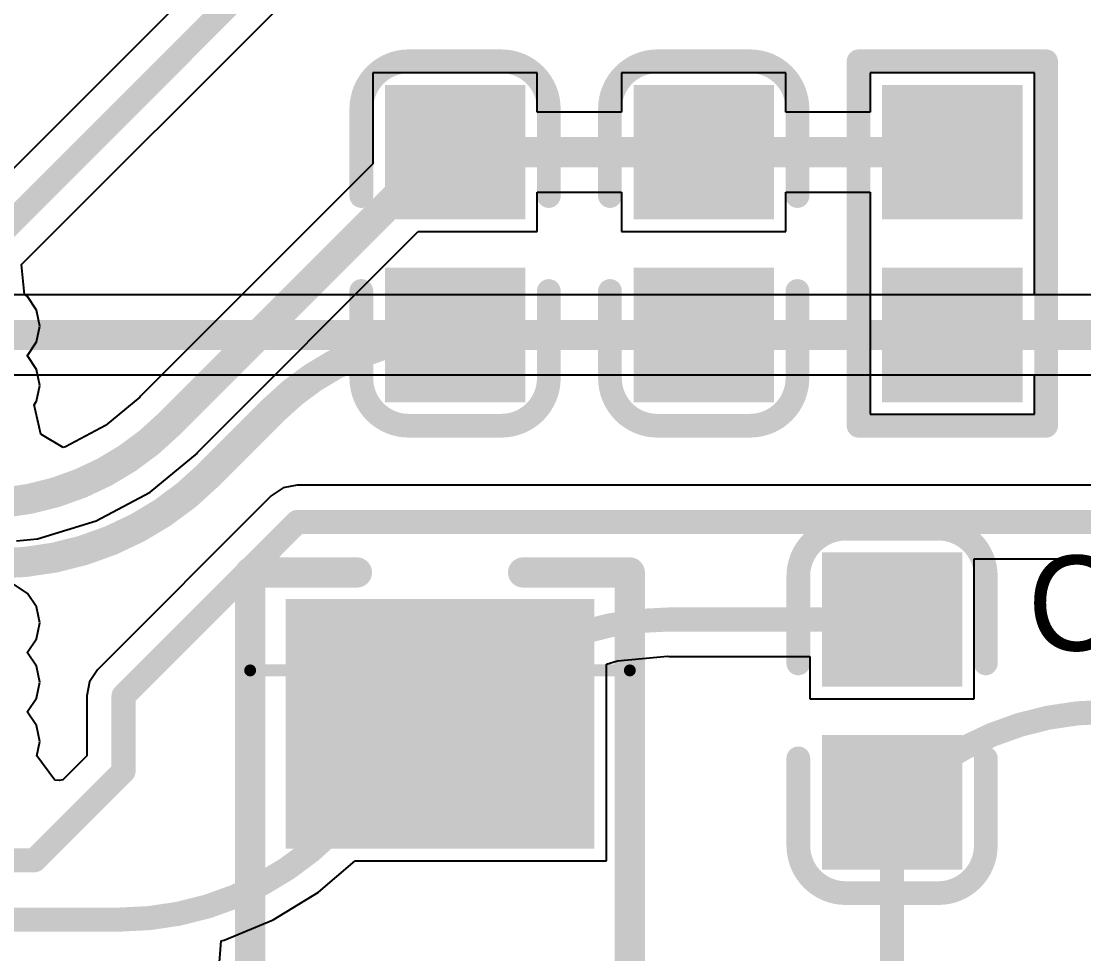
# Model space of a CAD drawing. Extents: x 32 to 132, y 19 to 123.
# Drawn here: x 92.36 to 101.31, y 86.22 to 94.07 of the extents above; entities that cross this region are included whole.
import ezdxf

# ---------------------------------------------------------------- set-up
doc = ezdxf.new("R2010")
doc.units = 0
doc.layers.get('0').update_dxf_attribs({"linetype": 'CONTINUOUS'})
for name, color, linetype in [('BOTTOMLAYER', 5, 'CONTINUOUS'), ('MECHANICAL13', 56, 'CONTINUOUS'), ('TOPLAYER', 1, 'CONTINUOUS'), ('TOPOVERLAY', 2, 'CONTINUOUS'), ('TOPPASTE', 8, 'CONTINUOUS'), ('TOPSOLDER', 216, 'CONTINUOUS')]:
    doc.layers.add(name, color=color, linetype=linetype)

# ---------------------------------------------------------------- blocks, each defined once
blk = doc.blocks.new('0603_C_38')
at = {"layer": 'TOPLAYER'}
for points in [[(-1.23500134, -0.48999902), (-0.30500066, -0.48999902), (-1.23500134, 0.48999902), (-0.30500066, 0.48999902)], [(0.30500066, -0.48999902), (1.23500134, -0.48999902), (0.30500066, 0.48999902), (1.23500134, 0.48999902)]]:
    blk.add_solid(points, dxfattribs=at)
at = {"layer": 'TOPOVERLAY', "const_width": 0.1999996}
for points in [[(-1.5349982, 0.38999922, -0.4142135623723442), (-1.134999, 0.7900035)], [(1.13500154, 0.79000096, -0.4142126324381236), (1.53500074, 0.38999922)], [(-1.134999, -0.79000096, -0.414213562372877), (-1.5349982, -0.38999668)], [(1.53500328, -0.39000176, -0.4142126324386564), (1.13500408, -0.7900035)]]:
    blk.add_lwpolyline(points, format="xyb", dxfattribs=at)
at = {"layer": 'TOPOVERLAY', "const_width": 0.0999998}
for points in [[(-1.1849989, 0.7900035, 1), (-1.0849991, 0.7900035, 1)], [(-1.1849989, 0.79000096, 1), (-1.0849991, 0.79000096, 1)], [(-0.4499991, 0.79000096, 1), (-0.3499993, 0.79000096, 1)], [(0.35000184, 0.79000096, 1), (0.45000164, 0.79000096, 1)], [(1.08500164, 0.79000096, 1), (1.18500144, 0.79000096, 1)], [(1.08500164, 0.79000096, 1), (1.18500144, 0.79000096, 1)], [(-1.5849981, 0.38999922, 1), (-1.4849983, 0.38999922, 1)], [(-1.5849981, 0.38999922, 1), (-1.4849983, 0.38999922, 1)], [(1.48500084, 0.38999922, 1), (1.58500064, 0.38999922, 1)], [(1.48500084, 0.38999922, 1), (1.58500064, 0.38999922, 1)], [(-1.5849981, -0.38999668, 1), (-1.4849983, -0.38999668, 1)], [(-1.5849981, -0.38999922, 1), (-1.4849983, -0.38999922, 1)], [(1.48500084, -0.38999922, 1), (1.58500064, -0.38999922, 1)], [(1.48500338, -0.39000176, 1), (1.58500318, -0.39000176, 1)], [(-1.1849989, -0.79000096, 1), (-1.0849991, -0.79000096, 1)], [(-1.1849989, -0.79000096, 1), (-1.0849991, -0.79000096, 1)], [(-0.4499991, -0.79000096, 1), (-0.3499993, -0.79000096, 1)], [(0.35000438, -0.7900035, 1), (0.45000418, -0.7900035, 1)], [(1.08500418, -0.7900035, 1), (1.18500398, -0.7900035, 1)], [(1.08500418, -0.7900035, 1), (1.18500398, -0.7900035, 1)]]:
    blk.add_lwpolyline(points, format="xyb", close=True, dxfattribs=at)
at = {"layer": 'TOPOVERLAY', "const_width": 0.1999996}
for points in [[(-1.134999, 0.79000096), (-0.3999992, 0.79000096)], [(0.40000174, 0.79000096), (1.13500154, 0.79000096)], [(-1.5349982, 0.38999922), (-1.5349982, -0.38999922)], [(1.53500074, 0.38999922), (1.53500074, -0.38999922)], [(-1.134999, -0.79000096), (-0.3999992, -0.79000096)], [(0.40000428, -0.7900035), (1.13500408, -0.7900035)]]:
    blk.add_lwpolyline(points, dxfattribs=at)
at = {"layer": 'TOPPASTE'}
for points in [[(-1.23500134, -0.48999902), (-0.30500066, -0.48999902), (-1.23500134, 0.48999902), (-0.30500066, 0.48999902)], [(0.30500066, -0.48999902), (1.23500134, -0.48999902), (0.30500066, 0.48999902), (1.23500134, 0.48999902)]]:
    blk.add_solid(points, dxfattribs=at)
at = {"layer": 'TOPSOLDER'}
for points in [[(-1.33660134, -0.59159902), (-0.20340066, -0.59159902), (-1.33660134, 0.59159902), (-0.20340066, 0.59159902)], [(0.20340066, -0.59159902), (1.33660134, -0.59159902), (0.20340066, 0.59159902), (1.33660134, 0.59159902)]]:
    blk.add_solid(points, dxfattribs=at)
blk = doc.blocks.new('0603_C_41')
at = {"layer": 'TOPLAYER'}
for points in [[(-1.23500134, -0.48999902), (-0.30500066, -0.48999902), (-1.23500134, 0.48999902), (-0.30500066, 0.48999902)], [(0.30500066, -0.48999902), (1.23500134, -0.48999902), (0.30500066, 0.48999902), (1.23500134, 0.48999902)]]:
    blk.add_solid(points, dxfattribs=at)
at = {"layer": 'TOPOVERLAY', "const_width": 0.1999996}
for points in [[(-1.5349982, 0.39000176, -0.4142126324381236), (-1.134999, 0.7900035)], [(1.13500154, 0.79000096, -0.4142126324381236), (1.53500074, 0.38999922)], [(-1.134999, -0.79000096, -0.4142126324386564), (-1.5349982, -0.38999922)], [(1.53500328, -0.39000176, -0.4142126324386564), (1.13500408, -0.7900035)]]:
    blk.add_lwpolyline(points, format="xyb", dxfattribs=at)
at = {"layer": 'TOPOVERLAY', "const_width": 0.0999998}
for points in [[(-1.1849989, 0.7900035, 1), (-1.0849991, 0.7900035, 1)], [(-1.1849989, 0.79000096, 1), (-1.0849991, 0.79000096, 1)], [(-0.4499991, 0.79000096, 1), (-0.3499993, 0.79000096, 1)], [(0.35000184, 0.79000096, 1), (0.45000164, 0.79000096, 1)], [(1.08500164, 0.79000096, 1), (1.18500144, 0.79000096, 1)], [(1.08500164, 0.79000096, 1), (1.18500144, 0.79000096, 1)], [(-1.5849981, 0.39000176, 1), (-1.4849983, 0.39000176, 1)], [(-1.5849981, 0.38999922, 1), (-1.4849983, 0.38999922, 1)], [(1.48500084, 0.38999922, 1), (1.58500064, 0.38999922, 1)], [(1.48500084, 0.38999922, 1), (1.58500064, 0.38999922, 1)], [(-1.5849981, -0.38999922, 1), (-1.4849983, -0.38999922, 1)], [(-1.5849981, -0.38999922, 1), (-1.4849983, -0.38999922, 1)], [(1.48500084, -0.38999922, 1), (1.58500064, -0.38999922, 1)], [(1.48500338, -0.39000176, 1), (1.58500318, -0.39000176, 1)], [(-1.1849989, -0.79000096, 1), (-1.0849991, -0.79000096, 1)], [(-1.1849989, -0.79000096, 1), (-1.0849991, -0.79000096, 1)], [(-0.4499991, -0.79000096, 1), (-0.3499993, -0.79000096, 1)], [(0.35000438, -0.7900035, 1), (0.45000418, -0.7900035, 1)], [(1.08500418, -0.7900035, 1), (1.18500398, -0.7900035, 1)], [(1.08500418, -0.7900035, 1), (1.18500398, -0.7900035, 1)]]:
    blk.add_lwpolyline(points, format="xyb", close=True, dxfattribs=at)
at = {"layer": 'TOPOVERLAY', "const_width": 0.1999996}
for points in [[(-1.134999, 0.79000096), (-0.3999992, 0.79000096)], [(0.40000174, 0.79000096), (1.13500154, 0.79000096)], [(-1.5349982, 0.38999922), (-1.5349982, -0.38999922)], [(1.53500074, 0.38999922), (1.53500074, -0.38999922)], [(-1.134999, -0.79000096), (-0.3999992, -0.79000096)], [(0.40000428, -0.7900035), (1.13500408, -0.7900035)]]:
    blk.add_lwpolyline(points, dxfattribs=at)
at = {"layer": 'TOPPASTE'}
for points in [[(-1.23500134, -0.48999902), (-0.30500066, -0.48999902), (-1.23500134, 0.48999902), (-0.30500066, 0.48999902)], [(0.30500066, -0.48999902), (1.23500134, -0.48999902), (0.30500066, 0.48999902), (1.23500134, 0.48999902)]]:
    blk.add_solid(points, dxfattribs=at)
at = {"layer": 'TOPSOLDER'}
for points in [[(-1.33660134, -0.59159902), (-0.20340066, -0.59159902), (-1.33660134, 0.59159902), (-0.20340066, 0.59159902)], [(0.20340066, -0.59159902), (1.33660134, -0.59159902), (0.20340066, 0.59159902), (1.33660134, 0.59159902)]]:
    blk.add_solid(points, dxfattribs=at)
blk = doc.blocks.new('0603_C_42')
at = {"layer": 'TOPLAYER'}
for points in [[(-1.23500134, -0.48999902), (-0.30500066, -0.48999902), (-1.23500134, 0.48999902), (-0.30500066, 0.48999902)], [(0.30500066, -0.48999902), (1.23500134, -0.48999902), (0.30500066, 0.48999902), (1.23500134, 0.48999902)]]:
    blk.add_solid(points, dxfattribs=at)
at = {"layer": 'TOPOVERLAY', "const_width": 0.1999996}
for points in [[(-1.5349982, 0.39000176, -0.4142126324381236), (-1.134999, 0.7900035)], [(1.13500154, 0.79000096, -0.4142126324381236), (1.53500074, 0.38999922)], [(-1.134999, -0.79000096, -0.4142126324386564), (-1.5349982, -0.38999922)], [(1.53500328, -0.39000176, -0.4142126324386564), (1.13500408, -0.7900035)]]:
    blk.add_lwpolyline(points, format="xyb", dxfattribs=at)
at = {"layer": 'TOPOVERLAY', "const_width": 0.0999998}
for points in [[(-1.1849989, 0.7900035, 1), (-1.0849991, 0.7900035, 1)], [(-1.1849989, 0.79000096, 1), (-1.0849991, 0.79000096, 1)], [(-0.4499991, 0.79000096, 1), (-0.3499993, 0.79000096, 1)], [(0.35000184, 0.79000096, 1), (0.45000164, 0.79000096, 1)], [(1.08500164, 0.79000096, 1), (1.18500144, 0.79000096, 1)], [(1.08500164, 0.79000096, 1), (1.18500144, 0.79000096, 1)], [(-1.5849981, 0.39000176, 1), (-1.4849983, 0.39000176, 1)], [(-1.5849981, 0.38999922, 1), (-1.4849983, 0.38999922, 1)], [(1.48500084, 0.38999922, 1), (1.58500064, 0.38999922, 1)], [(1.48500084, 0.38999922, 1), (1.58500064, 0.38999922, 1)], [(-1.5849981, -0.38999922, 1), (-1.4849983, -0.38999922, 1)], [(-1.5849981, -0.38999922, 1), (-1.4849983, -0.38999922, 1)], [(1.48500084, -0.38999922, 1), (1.58500064, -0.38999922, 1)], [(1.48500338, -0.39000176, 1), (1.58500318, -0.39000176, 1)], [(-1.1849989, -0.79000096, 1), (-1.0849991, -0.79000096, 1)], [(-1.1849989, -0.79000096, 1), (-1.0849991, -0.79000096, 1)], [(-0.4499991, -0.79000096, 1), (-0.3499993, -0.79000096, 1)], [(0.35000438, -0.7900035, 1), (0.45000418, -0.7900035, 1)], [(1.08500418, -0.7900035, 1), (1.18500398, -0.7900035, 1)], [(1.08500418, -0.7900035, 1), (1.18500398, -0.7900035, 1)]]:
    blk.add_lwpolyline(points, format="xyb", close=True, dxfattribs=at)
at = {"layer": 'TOPOVERLAY', "const_width": 0.1999996}
for points in [[(-1.134999, 0.79000096), (-0.3999992, 0.79000096)], [(0.40000174, 0.79000096), (1.13500154, 0.79000096)], [(-1.5349982, 0.38999922), (-1.5349982, -0.38999922)], [(1.53500074, 0.38999922), (1.53500074, -0.38999922)], [(-1.134999, -0.79000096), (-0.3999992, -0.79000096)], [(0.40000428, -0.7900035), (1.13500408, -0.7900035)]]:
    blk.add_lwpolyline(points, dxfattribs=at)
at = {"layer": 'TOPPASTE'}
for points in [[(-1.23500134, -0.48999902), (-0.30500066, -0.48999902), (-1.23500134, 0.48999902), (-0.30500066, 0.48999902)], [(0.30500066, -0.48999902), (1.23500134, -0.48999902), (0.30500066, 0.48999902), (1.23500134, 0.48999902)]]:
    blk.add_solid(points, dxfattribs=at)
at = {"layer": 'TOPSOLDER'}
for points in [[(-1.33660134, -0.59159902), (-0.20340066, -0.59159902), (-1.33660134, 0.59159902), (-0.20340066, 0.59159902)], [(0.20340066, -0.59159902), (1.33660134, -0.59159902), (0.20340066, 0.59159902), (1.33660134, 0.59159902)]]:
    blk.add_solid(points, dxfattribs=at)
blk = doc.blocks.new('0603_L_68')
at = {"layer": 'TOPLAYER'}
for points in [[(-1.2349988, -0.48999902), (-0.30499812, -0.48999902), (-1.2349988, 0.48999902), (-0.30499812, 0.48999902)], [(0.3050032, -0.48999902), (1.23500388, -0.48999902), (0.3050032, 0.48999902), (1.23500388, 0.48999902)]]:
    blk.add_solid(points, dxfattribs=at)
at = {"layer": 'TOPOVERLAY', "const_width": 0.1999996}
for points in [[(-1.5349982, 0.79000096), (-1.5349982, -0.79000096)], [(-1.5349982, 0.79000096), (1.53500074, 0.79000096)], [(1.53500074, 0.79000096), (1.53500074, -0.79000096)], [(-1.5349982, -0.79000096), (1.53500074, -0.79000096)]]:
    blk.add_lwpolyline(points, dxfattribs=at)
at = {"layer": 'TOPOVERLAY', "const_width": 0.0999998}
for points in [[(-1.5849981, 0.79000096, 1), (-1.4849983, 0.79000096, 1)], [(-1.5849981, 0.79000096, 1), (-1.4849983, 0.79000096, 1)], [(1.48500084, 0.79000096, 1), (1.58500064, 0.79000096, 1)], [(1.48500084, 0.79000096, 1), (1.58500064, 0.79000096, 1)], [(-1.5849981, -0.79000096, 1), (-1.4849983, -0.79000096, 1)], [(-1.5849981, -0.79000096, 1), (-1.4849983, -0.79000096, 1)], [(1.48500084, -0.79000096, 1), (1.58500064, -0.79000096, 1)], [(1.48500084, -0.79000096, 1), (1.58500064, -0.79000096, 1)]]:
    blk.add_lwpolyline(points, format="xyb", close=True, dxfattribs=at)
at = {"layer": 'TOPPASTE'}
for points in [[(-1.2349988, -0.48999902), (-0.30499812, -0.48999902), (-1.2349988, 0.48999902), (-0.30499812, 0.48999902)], [(0.3050032, -0.48999902), (1.23500388, -0.48999902), (0.3050032, 0.48999902), (1.23500388, 0.48999902)]]:
    blk.add_solid(points, dxfattribs=at)
at = {"layer": 'TOPSOLDER'}
for points in [[(-1.3365988, -0.59159902), (-0.20339812, -0.59159902), (-1.3365988, 0.59159902), (-0.20339812, 0.59159902)], [(0.2034032, -0.59159902), (1.33660388, -0.59159902), (0.2034032, 0.59159902), (1.33660388, 0.59159902)]]:
    blk.add_solid(points, dxfattribs=at)
blk = doc.blocks.new('SMD_5032_2P_162')
at = {"layer": 'MECHANICAL13', "const_width": 0.0999998}
for points in [[(-2.50000008, 1.60000188), (2.50000008, 1.60000188)], [(-2.50000008, 1.60000188), (-2.50000008, -1.5999968)], [(2.50000008, 1.60000188), (2.50000008, -1.5999968)], [(-2.50000008, -1.5999968), (2.50000008, -1.5999968)]]:
    blk.add_lwpolyline(points, dxfattribs=at)
at = {"layer": 'MECHANICAL13', "const_width": 0.0499999}
for points in [[(-2.52499876, 1.60000188, 1), (-2.4750014, 1.60000188, 1)], [(-2.52499876, 1.60000188, 1), (-2.4750014, 1.60000188, 1)], [(2.4750014, 1.60000188, 1), (2.52499876, 1.60000188, 1)], [(2.4750014, 1.60000188, 1), (2.52499876, 1.60000188, 1)], [(-2.52499876, -1.5999968, 1), (-2.4750014, -1.5999968, 1)], [(-2.52499876, -1.5999968, 1), (-2.4750014, -1.5999968, 1)], [(2.4750014, -1.5999968, 1), (2.52499876, -1.5999968, 1)], [(2.4750014, -1.5999968, 1), (2.52499876, -1.5999968, 1)]]:
    blk.add_lwpolyline(points, format="xyb", close=True, dxfattribs=at)
at = {"layer": 'TOPLAYER'}
for points in [[(-1.10000288, -1.1999976), (-1.10000288, 1.20000268), (-2.99999908, -1.1999976), (-2.99999908, 1.20000268)], [(2.99999908, -1.1999976), (2.99999908, 1.20000268), (1.10000288, -1.1999976), (1.10000288, 1.20000268)]]:
    blk.add_solid(points, dxfattribs=at)
at = {"layer": 'TOPOVERLAY', "const_width": 0.254}
for points in [[(3.3249997, 1.60000188), (-3.3249997, 1.59999934)], [(-3.3249997, 1.59999934), (-3.3249997, 0.7000011399999999)], [(3.3249997, 1.60000188), (3.3249997, 0.7000036799999999)], [(-3.3249997, -0.7000036799999999), (-3.3249997, -1.60000188)], [(3.3249997, -0.7000011399999999), (3.3249997, -1.59999934)], [(3.3249997, -1.59999934), (-3.3249997, -1.60000188)]]:
    blk.add_lwpolyline(points, dxfattribs=at)
at = {"layer": 'TOPOVERLAY', "const_width": 0.127}
for points in [[(-3.3884997, 1.59999934, 1), (-3.2614997, 1.59999934, 1)], [(-3.3884997, 1.59999934, 1), (-3.2614997, 1.59999934, 1)], [(3.2614997, 1.60000188, 1), (3.3884997, 1.60000188, 1)], [(3.2614997, 1.60000188, 1), (3.3884997, 1.60000188, 1)], [(-3.3884997, 0.7000011399999999, 1), (-3.2614997, 0.7000011399999999, 1)], [(3.2614997, 0.7000036799999999, 1), (3.3884997, 0.7000036799999999, 1)], [(-3.3884997, -0.7000036799999999, 1), (-3.2614997, -0.7000036799999999, 1)], [(3.2614997, -0.7000011399999999, 1), (3.3884997, -0.7000011399999999, 1)], [(-3.3884997, -1.60000188, 1), (-3.2614997, -1.60000188, 1)], [(-3.3884997, -1.60000188, 1), (-3.2614997, -1.60000188, 1)], [(3.2614997, -1.59999934, 1), (3.3884997, -1.59999934, 1)], [(3.2614997, -1.59999934, 1), (3.3884997, -1.59999934, 1)]]:
    blk.add_lwpolyline(points, format="xyb", close=True, dxfattribs=at)
at = {"layer": 'TOPPASTE'}
for points in [[(-1.10000288, -1.1999976), (-1.10000288, 1.20000268), (-2.99999908, -1.1999976), (-2.99999908, 1.20000268)], [(2.99999908, -1.1999976), (2.99999908, 1.20000268), (1.10000288, -1.1999976), (1.10000288, 1.20000268)]]:
    blk.add_solid(points, dxfattribs=at)
at = {"layer": 'TOPSOLDER'}
for points in [[(-0.99840288, -1.3015976), (-0.99840288, 1.30160268), (-3.10159908, -1.3015976), (-3.10159908, 1.30160268)], [(3.10159908, -1.3015976), (3.10159908, 1.30160268), (0.99840288, -1.3015976), (0.99840288, 1.30160268)]]:
    blk.add_solid(points, dxfattribs=at)

msp = doc.modelspace()

# ---------------------------------------------------------------- linework, layer by layer
at = {"layer": 'BOTTOMLAYER'}
for p, q in [((101.47376454, 91.76867345999999), (89.27851333999999, 91.76867345999999)), ((89.27851333999999, 91.0953347), (101.47376454, 91.0953347))]:
    msp.add_line(p, q, dxfattribs=at)
at = {"layer": 'BOTTOMLAYER', "const_width": 0.254}
msp.add_lwpolyline([(89.27851333999999, 91.43200408), (101.854, 91.43200408)], dxfattribs=at)
at = {"layer": 'TOPLAYER'}
for p, q in [((96.21330262, 96.75779988), (91.31242596, 91.85692322)), ((92.35886024, 92.0243651), (96.65279882, 96.31830368)), ((96.70519902, 93.64020133999999), (95.31880097999999, 93.64020133999999)), ((95.31880097999999, 93.64020133999999), (95.31880097999999, 92.87392398)), ((96.70519902, 93.30867038), (96.70519902, 93.64020133999999)), ((98.80069902, 93.64020133999999), (97.41430098, 93.64020133999999)), ((97.41430098, 93.64020133999999), (97.41430098, 93.30867038)), ((98.80069902, 93.30867038), (98.80069902, 93.64020133999999)), ((100.89619648, 93.64020642), (99.50979844, 93.64020642)), ((99.50979844, 93.64020642), (99.50979844, 93.30867038)), ((100.89619648, 92.30381082), (100.89619648, 93.64020642)), ((97.41430098, 93.30867038), (96.70519902, 93.30867038)), ((99.50979844, 93.30867038), (98.80069902, 93.30867038)), ((95.31880097999999, 92.87392398), (93.36093849999999, 90.9160615)), ((96.70519902, 92.30380066), (96.70519902, 92.63533161999999)), ((96.70519902, 92.63533161999999), (97.41430098, 92.63533161999999)), ((97.41430098, 92.63533161999999), (97.41430098, 92.30380066)), ((98.80069902, 92.30380066), (98.80069902, 92.63533161999999)), ((98.80069902, 92.63533161999999), (99.50979844, 92.63533161999999)), ((99.50979844, 92.63533161999999), (99.50979844, 92.30380828)), ((93.83706149999999, 90.4399385), (95.70092366, 92.30380066)), ((95.70092366, 92.30380066), (96.70519902, 92.30380066)), ((97.41430098, 92.30380066), (98.80069902, 92.30380066)), ((99.5097959, 92.30381082), (99.50979335999999, 92.10019933999999)), ((99.50979844, 92.30380828), (99.5097959, 92.30381082)), ((100.89620156, 92.30381082), (100.89619648, 92.30381082)), ((100.89620156, 92.10020188), (100.89620156, 92.30381082)), ((99.50979335999999, 92.10019933999999), (99.50979844, 92.10019933999999)), ((99.50979844, 92.10019933999999), (99.50979844, 90.76380374)), ((100.89619648, 91.76867345999999), (100.89619648, 92.10020188)), ((100.89619648, 92.10020188), (100.89619648, 92.10020188)), ((100.89619648, 92.10020188), (100.89619648, 92.10019933999999)), ((100.89619648, 92.10019933999999), (100.89620156, 92.10020188)), ((92.38375986, 91.77158684), (92.35886024, 92.0243651)), ((92.40943164, 91.75443422), (92.38375986, 91.77158684)), ((92.48528366, 91.64090892), (92.40943164, 91.75443422)), ((101.47376454, 91.76867345999999), (100.89619648, 91.76867345999999)), ((92.51192064, 91.50700012), (92.48528366, 91.64090892)), ((92.48528366, 91.37309132), (92.51192064, 91.50700012)), ((92.40943164, 91.25956855999999), (92.48528366, 91.37309132)), ((92.40943164, 91.25443268), (92.40943164, 91.25956855999999)), ((92.48528366, 91.14090992), (92.40943164, 91.25443268)), ((92.51192064, 91.00700112), (92.48528366, 91.14090992)), ((100.89619648, 90.76380374), (100.89619648, 91.0953347)), ((100.89619648, 91.0953347), (101.47376454, 91.0953347)), ((92.48528366, 90.87309232), (92.51192064, 91.00700112)), ((93.35485012, 90.90694798), (93.06657028, 90.6703673)), ((93.36093849999999, 90.9160615), (93.35485012, 90.90694798)), ((92.46556564, 90.84358006), (92.48528366, 90.87309232)), ((92.52121958, 90.59575226), (92.46556564, 90.84358006)), ((99.50979844, 90.76380374), (100.89619648, 90.76380374)), ((93.06657028, 90.6703673), (92.72815338, 90.48947865999999)), ((92.70848362, 90.48351219999999), (92.52121958, 90.59575226)), ((92.72815338, 90.48947865999999), (92.70848362, 90.48351219999999)), ((93.44233534, 90.10799605999999), (93.84145316, 90.43554684)), ((93.84145316, 90.43554684), (93.83706149999999, 90.4399385)), ((92.98698191999999, 89.86460564), (93.44233534, 90.10799605999999)), ((94.52229, 90.11573544), (94.46185324, 90.07535198)), ((94.56267346, 90.14271785999999), (94.52229, 90.11573544)), ((94.68160134, 90.16637288), (94.56267346, 90.14271785999999)), ((102.55780098, 90.16637288), (94.68160134, 90.16637288)), ((94.46185324, 90.07535198), (92.9982519, 88.6117481)), ((92.49289603999999, 89.71472532), (92.98698191999999, 89.86460564)), ((92.31628475999999, 89.6973314), (92.49289603999999, 89.71472532)), ((100.38819902, 88.36680066), (100.38819902, 89.54482979999999)), ((100.38819902, 89.54482979999999), (102.55780098, 89.54482979999999)), ((92.40943164, 89.25443414), (92.29590634, 89.33028616)), ((92.48528366, 89.14090884), (92.40943164, 89.25443414)), ((92.51192064, 89.00700004), (92.48528366, 89.14090884)), ((92.48528366, 88.87309124), (92.51192064, 89.00700004)), ((92.40943164, 88.75956848), (92.48528366, 88.87309124)), ((92.40943164, 88.7544326), (92.40943164, 88.75956848)), ((92.48528366, 88.64090983999999), (92.40943164, 88.7544326)), ((97.28819759999999, 88.65737157999999), (97.38041484, 88.6853446)), ((97.28819759999999, 87.00280287999999), (97.28819759999999, 88.65737157999999)), ((97.38041484, 88.6853446), (97.80256284, 88.72692185999999)), ((97.80256284, 88.72692185999999), (97.81610103999999, 88.72422945999999)), ((97.81610103999999, 88.72422945999999), (99.00180098, 88.72422945999999)), ((99.00180098, 88.72422945999999), (99.00180098, 88.36680066)), ((92.51192064, 88.50700103999999), (92.48528366, 88.64090983999999)), ((92.9982519, 88.6117481), (92.93088347999999, 88.51092788)), ((92.48528366, 88.37309223999999), (92.51192064, 88.50700103999999)), ((92.93088347999999, 88.51092788), (92.90722846, 88.392)), ((92.90722846, 88.392), (92.90722846, 87.88572466)), ((92.40943164, 88.25956948), (92.48528366, 88.37309223999999)), ((99.00180098, 88.36680066), (100.38819902, 88.36680066)), ((92.40943164, 88.2544336), (92.40943164, 88.25956948)), ((92.48528366, 88.14091083999999), (92.40943164, 88.2544336)), ((92.51192064, 88.00700203999999), (92.48528366, 88.14091083999999)), ((92.48786684, 87.88607517999999), (92.51192064, 88.00700203999999)), ((92.63917464, 87.68205984), (92.48786684, 87.88607517999999)), ((92.90722846, 87.88572466), (92.70639827999999, 87.68489448)), ((92.67460256, 87.67856988), (92.63917464, 87.68205984)), ((92.70639827999999, 87.68489448), (92.67460256, 87.67856988)), ((94.86119457999999, 86.73839142), (95.17077739999999, 87.00280287999999)), ((95.17077739999999, 87.00280287999999), (97.28819759999999, 87.00280287999999)), ((94.47939955999999, 86.50442694), (94.86119457999999, 86.73839142)), ((94.06570214, 86.33306838), (94.47939955999999, 86.50442694)), ((94.02169156, 86.07406965999999), (94.0416204, 86.32728734)), ((94.0416204, 86.32728734), (94.06570214, 86.33306838))]:
    msp.add_line(p, q, dxfattribs=at)
for points, const_width in [([(91.40199906, 91.50700012), (96.43305072, 96.53805177999999)], 0.2032), ([(96.012, 92.97200099999999), (98.10749999999999, 92.97200099999999)], 0.254), ([(98.10749999999999, 92.97200099999999), (100.20299238, 92.97200099999999)], 0.254), ([(100.20299238, 92.97200099999999), (100.20299746, 92.97200608)], 0.254), ([(93.59899999999999, 90.678), (95.80885588, 92.88785587999999)], 0.254), ([(95.80885588, 92.88785587999999), (95.80899812, 92.88799811999999)], 0.254), ([(96.00171046, 91.43199899999999), (96.012, 91.43199899999999)], 0.254), ([(96.012, 91.43199899999999), (98.10749999999999, 91.43199899999999)], 0.254), ([(100.20299746, 91.43200408), (101.854, 91.43200408)], 0.254), ([(93.9339498, 90.2509498), (94.488, 90.80499999999999)], 0.254), ([(93.21799999999999, 88.392), (94.68160134, 89.85560133999999)], 0.2032), ([(94.68160134, 89.85560133999999), (103.19239966, 89.85560133999999)], 0.2032), ([(97.81610103999999, 89.035001), (99.695, 89.035001)], 0.2032), ([(93.21799999999999, 87.75699999999999), (93.21799999999999, 88.392)], 0.2032), ([(95.88499746, 88.15600098), (96.02004926, 88.29105278)], 0.2032), ([(94.97994466, 87.25094818), (95.88499746, 88.15600098)], 0.2032), ([(92.4680015, 87.0070015), (93.21799999999999, 87.75699999999999)], 0.2032), ([(99.695, 87.49499899999999), (99.71305178, 87.51305078)], 0.2032), ([(99.695, 85.352001), (99.695, 87.49499899999999)], 0.2032), ([(91.40199906, 87.0070015), (92.4680015, 87.0070015)], 0.2032), ([(91.40199906, 86.50699996), (93.18389287999999, 86.50699996)], 0.2032)]:
    msp.add_lwpolyline(points, dxfattribs=dict(at, const_width=const_width))
for points, const_width in [([(95.80899812, 92.88799811999999, -0.1987303996280036), (96.012, 92.97200099999999)], 0.254), ([(95.80885588, 92.88785587999999, -0.0001749922835832926), (95.80899812, 92.88799811999999)], 0.254), ([(94.488, 90.80499999999999, -0.1989123673795613), (96.00171046, 91.43199899999999)], 0.254), ([(93.59899999999999, 90.678, -0.1989123673795613), (91.9790642, 90.00700058)], 0.254), ([(93.9339498, 90.2509498, -0.1989123673795613), (92.13789802, 89.50700158)], 0.254), ([(96.02004926, 88.29105278, -0.1989123673795613), (97.81610103999999, 89.035001)], 0.2032), ([(99.71305178, 87.51305078, -0.1989123673795613), (101.50910356, 88.256999)], 0.2032), ([(94.97994466, 87.25094818, -0.1989123673795613), (93.18389287999999, 86.50699996)], 0.2032)]:
    msp.add_lwpolyline(points, format="xyb", dxfattribs=dict(at, const_width=const_width))
for points, const_width in [([(95.9485, 92.97200099999999, 1), (96.07549999999999, 92.97200099999999, 1)], 0.127), ([(95.9485, 92.97200099999999, 1), (96.07549999999999, 92.97200099999999, 1)], 0.127), ([(98.044, 92.97200099999999, 1), (98.17099999999999, 92.97200099999999, 1)], 0.127), ([(98.044, 92.97200099999999, 1), (98.17099999999999, 92.97200099999999, 1)], 0.127), ([(100.13949238, 92.97200099999999, 1), (100.26649238, 92.97200099999999, 1)], 0.127), ([(100.13949238, 92.97200099999999, 1), (100.26649238, 92.97200099999999, 1)], 0.127), ([(100.13949746, 92.97200608, 1), (100.26649746, 92.97200608, 1)], 0.127), ([(95.74535587999999, 92.88785587999999, 1), (95.87235588, 92.88785587999999, 1)], 0.127), ([(95.74535587999999, 92.88785587999999, 1), (95.87235588, 92.88785587999999, 1)], 0.127), ([(95.74535587999999, 92.88785587999999, 1), (95.87235588, 92.88785587999999, 1)], 0.127), ([(95.74549812, 92.88799811999999, 1), (95.87249811999999, 92.88799811999999, 1)], 0.127), ([(95.74549812, 92.88799811999999, 1), (95.87249811999999, 92.88799811999999, 1)], 0.127), ([(95.74549812, 92.88799811999999, 1), (95.87249811999999, 92.88799811999999, 1)], 0.127), ([(95.93821046, 91.43199899999999, 1), (96.06521045999999, 91.43199899999999, 1)], 0.127), ([(95.93821046, 91.43199899999999, 1), (96.06521045999999, 91.43199899999999, 1)], 0.127), ([(95.9485, 91.43199899999999, 1), (96.07549999999999, 91.43199899999999, 1)], 0.127), ([(95.9485, 91.43199899999999, 1), (96.07549999999999, 91.43199899999999, 1)], 0.127), ([(98.044, 91.43199899999999, 1), (98.17099999999999, 91.43199899999999, 1)], 0.127), ([(100.13949746, 91.43200408, 1), (100.26649746, 91.43200408, 1)], 0.127), ([(94.4245, 90.80499999999999, 1), (94.55149999999999, 90.80499999999999, 1)], 0.127), ([(94.4245, 90.80499999999999, 1), (94.55149999999999, 90.80499999999999, 1)], 0.127), ([(93.5355, 90.678, 1), (93.6625, 90.678, 1)], 0.127), ([(93.5355, 90.678, 1), (93.6625, 90.678, 1)], 0.127), ([(93.87044979999999, 90.2509498, 1), (93.9974498, 90.2509498, 1)], 0.127), ([(93.87044979999999, 90.2509498, 1), (93.9974498, 90.2509498, 1)], 0.127), ([(94.63080133999999, 89.85560133999999, 1), (94.73240134, 89.85560133999999, 1)], 0.1016), ([(94.63080133999999, 89.85560133999999, 1), (94.73240134, 89.85560133999999, 1)], 0.1016), ([(97.76530104, 89.035001, 1), (97.86690103999999, 89.035001, 1)], 0.1016), ([(97.76530104, 89.035001, 1), (97.86690103999999, 89.035001, 1)], 0.1016), ([(99.6442, 89.035001, 1), (99.74579999999999, 89.035001, 1)], 0.1016), ([(93.1672, 88.392, 1), (93.2688, 88.392, 1)], 0.1016), ([(93.1672, 88.392, 1), (93.2688, 88.392, 1)], 0.1016), ([(95.96924926, 88.29105278, 1), (96.07084925999999, 88.29105278, 1)], 0.1016), ([(95.96924926, 88.29105278, 1), (96.07084925999999, 88.29105278, 1)], 0.1016), ([(95.83419746, 88.15600098, 1), (95.93579745999999, 88.15600098, 1)], 0.1016), ([(95.83419746, 88.15600098, 1), (95.93579745999999, 88.15600098, 1)], 0.1016), ([(93.1672, 87.75699999999999, 1), (93.2688, 87.75699999999999, 1)], 0.1016), ([(93.1672, 87.75699999999999, 1), (93.2688, 87.75699999999999, 1)], 0.1016), ([(99.6442, 87.49499899999999, 1), (99.74579999999999, 87.49499899999999, 1)], 0.1016), ([(99.6442, 87.49499899999999, 1), (99.74579999999999, 87.49499899999999, 1)], 0.1016), ([(99.66225177999999, 87.51305078, 1), (99.76385178, 87.51305078, 1)], 0.1016), ([(99.66225177999999, 87.51305078, 1), (99.76385178, 87.51305078, 1)], 0.1016), ([(94.92914465999999, 87.25094818, 1), (95.03074466, 87.25094818, 1)], 0.1016), ([(94.92914465999999, 87.25094818, 1), (95.03074466, 87.25094818, 1)], 0.1016), ([(92.41720149999999, 87.0070015, 1), (92.5188015, 87.0070015, 1)], 0.1016), ([(92.41720149999999, 87.0070015, 1), (92.5188015, 87.0070015, 1)], 0.1016), ([(93.13309287999999, 86.50699996, 1), (93.23469288, 86.50699996, 1)], 0.1016), ([(93.13309287999999, 86.50699996, 1), (93.23469288, 86.50699996, 1)], 0.1016)]:
    msp.add_lwpolyline(points, format="xyb", close=True, dxfattribs=dict(at, const_width=const_width))

# ---------------------------------------------------------------- block references
at = {"rotation": 90}
for name, p in [('0603_C_41', (96.012, 92.202)), ('0603_C_42', (98.10749999999999, 92.202)), ('0603_L_68', (100.20299746, 92.20200254)), ('0603_C_38', (99.695, 88.265)), ('SMD_5032_2P_162', (95.88499999999999, 86.106))]:
    msp.add_blockref(name, p, dxfattribs=at)

# ---------------------------------------------------------------- texts
at = {"layer": 'TOPOVERLAY'}
msp.add_text('C7', height=0.80000094, rotation=359.9999999998294, dxfattribs=at).set_placement((100.838, 88.773))

doc.saveas('drawing.dxf')
